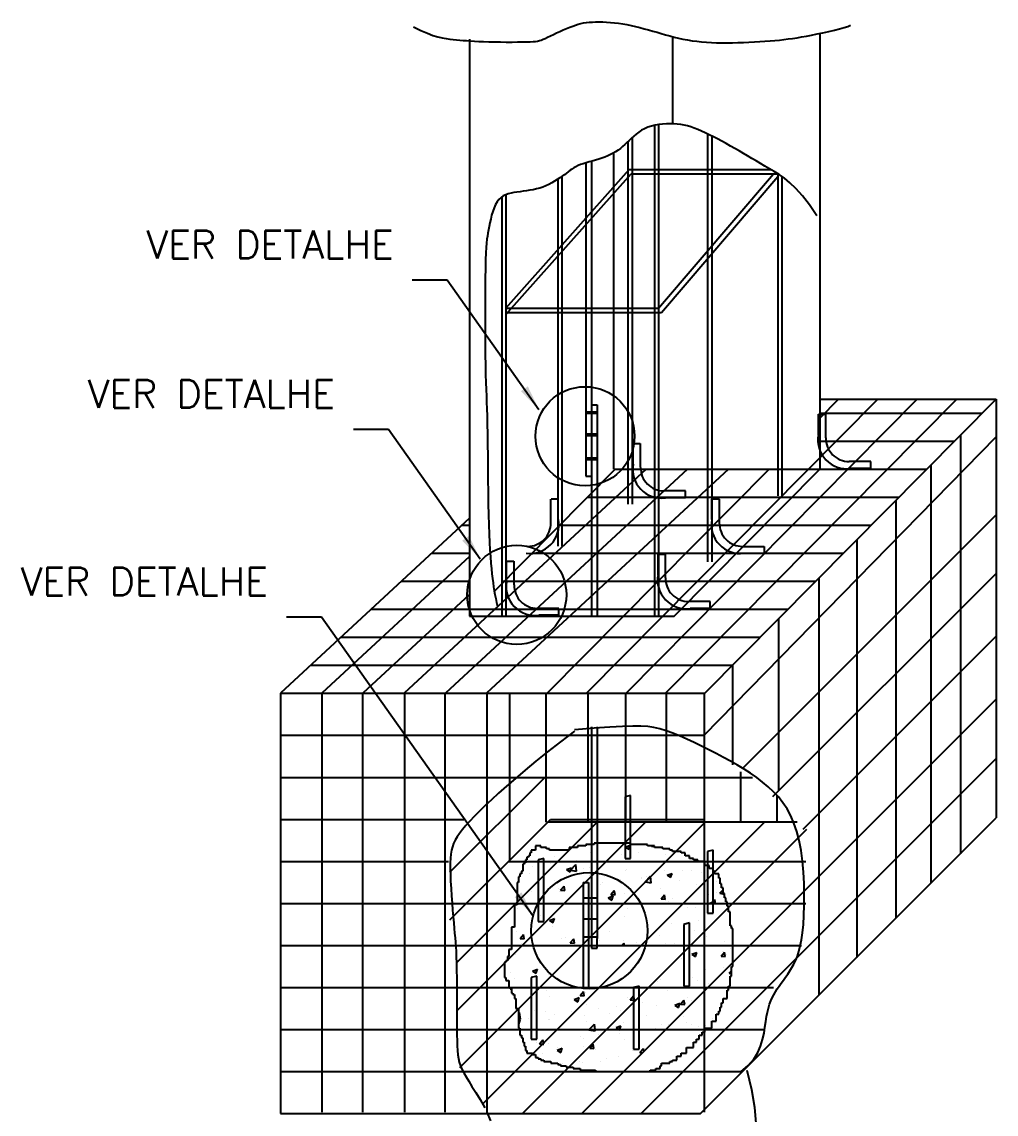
# Model space of a CAD drawing. Header units: millimetres. Extents: x -5936.4 to -5929.2, y -4429.7 to -4417.1.
# Drawn here: x -5936.38 to -5929.43, y -4424.85 to -4417.05 of the extents above; entities that cross this region are included whole.
import ezdxf

# ---------------------------------------------------------------- set-up
doc = ezdxf.new("R2010")
doc.units = ezdxf.units.MM
doc.header["$LTSCALE"] = 10
doc.layers.add('Termotécnica', color=7, linetype='Continuous')
doc.styles.add('r80', font='romans.shx')

# ---------------------------------------------------------------- blocks, each defined once
blk = doc.blocks.new('*X1')
at = {"color": 0}
for p, q in [((2704.18, 2123.53), (2704.18, 2123.53)), ((2726.24, 2121.83), (2726.24, 2121.83)), ((2729.25, 2127.22), (2732.75, 2128.56)), ((2729.25, 2127.22), (2731.73, 2125.54)), ((2730.15, 2127.28), (2730.15, 2127.28)), ((2731.74, 2125.54), (2732.75, 2128.56)), ((2738.76, 2123.48), (2738.76, 2123.48)), ((2747.8, 2127.77), (2748, 2128)), ((2747.8, 2127.77), (2750, 2127.58)), ((2757.69, 2125.97), (2757.69, 2125.97)), ((2757.82, 2121.68), (2757.82, 2121.68)), ((2675.73, 2115.18), (2675.73, 2115.18)), ((2676.96, 2113.69), (2676.96, 2113.69)), ((2678.93, 2120.33), (2678.93, 2120.33)), ((2689.97, 2110.73), (2693.87, 2114.79)), ((2694.42, 2110.04), (2693.87, 2114.79)), ((2694.66, 2117.67), (2694.66, 2117.67)), ((2728.66, 2116.67), (2728.66, 2116.67)), ((2755.22, 2114.15), (2755.22, 2114.15)), ((2660.81, 2108.1), (2660.81, 2108.1)), ((2663.21, 2113.53), (2663.21, 2113.53)), ((2670.34, 2106.66), (2670.34, 2106.66)), ((2687.24, 2111.09), (2690.74, 2112.43)), ((2687.24, 2111.09), (2689.72, 2109.41)), ((2687.51, 2106.97), (2687.51, 2106.97)), ((2689.73, 2109.41), (2690.74, 2112.43)), ((2689.97, 2110.73), (2694.42, 2110.04)), ((2699.5, 2111.67), (2699.5, 2111.67)), ((2703.58, 2106.88), (2703.58, 2106.88)), ((2703.65, 2112.56), (2703.65, 2112.56)), ((2729.55, 2110.63), (2729.55, 2110.63)), ((2730.35, 2111.43), (2730.35, 2111.43)), ((2743.33, 2102.46), (2747.23, 2106.51)), ((2744.54, 2106.25), (2744.54, 2106.25)), ((2747.27, 2106.13), (2747.23, 2106.51)), ((2747.78, 2101.76), (2747.27, 2106.13)), ((2757.04, 2110.31), (2757.04, 2110.31)), ((2759.09, 2107.08), (2762.59, 2108.43)), ((2759.09, 2107.08), (2761.58, 2105.41)), ((2761.58, 2105.41), (2762.6, 2108.43)), ((2769.8, 2110.7), (2769.8, 2110.7)), ((2776.12, 2110.41), (2776.12, 2110.41)), ((2783.73, 2109.18), (2783.73, 2109.18)), ((2652.65, 2100.16), (2652.65, 2100.16)), ((2678.32, 2103.68), (2678.32, 2103.68)), ((2683.02, 2096.43), (2685.43, 2099.31)), ((2686.01, 2096.17), (2685.43, 2099.3)), ((2711.48, 2100.69), (2711.48, 2100.69)), ((2713.09, 2102.11), (2713.09, 2102.11)), ((2714.2, 2105.85), (2714.2, 2105.85)), ((2725.6, 2103.76), (2725.6, 2103.76)), ((2740.64, 2105.69), (2740.64, 2105.69)), ((2740.89, 2104.72), (2740.89, 2104.72)), ((2743.33, 2102.46), (2743.57, 2102.42)), ((2743.57, 2102.42), (2747.78, 2101.77)), ((2767.58, 2103.59), (2767.58, 2103.59)), ((2779.86, 2100.71), (2779.86, 2100.71)), ((2794.27, 2102.46), (2794.27, 2102.46)), ((2653.16, 2090.68), (2653.16, 2090.68)), ((2662.57, 2095.46), (2662.57, 2095.46)), ((2681.51, 2097.95), (2681.51, 2097.95)), ((2682.32, 2095.68), (2682.32, 2095.68)), ((2683.02, 2096.43), (2686, 2096.17)), ((2717.08, 2090.96), (2720.58, 2092.3)), ((2717.08, 2090.96), (2719.57, 2089.28)), ((2718.88, 2093.3), (2721.29, 2096.17)), ((2718.88, 2093.3), (2721.87, 2093.03)), ((2719.57, 2089.28), (2720.58, 2092.3)), ((2721.87, 2093.03), (2721.29, 2096.17)), ((2728.94, 2093.99), (2728.94, 2093.99)), ((2754.61, 2097.51), (2754.61, 2097.51)), ((2754.74, 2090.16), (2757.15, 2093.03)), ((2757.73, 2089.89), (2757.15, 2093.03)), ((2762.96, 2090.69), (2762.96, 2090.69)), ((2775.48, 2092.33), (2775.48, 2092.33)), ((2788.89, 2093.2), (2788.89, 2093.2)), ((2794.42, 2094.83), (2794.42, 2094.83)), ((2796.7, 2094.18), (2799, 2096.58)), ((2796.7, 2094.18), (2800, 2093.67)), ((2652.04, 2083.52), (2652.04, 2083.52)), ((2667.02, 2088.27), (2667.02, 2088.27)), ((2677.71, 2087.04), (2677.71, 2087.04)), ((2730.58, 2083.19), (2730.58, 2083.19)), ((2731.39, 2086.53), (2731.39, 2086.53)), ((2754.74, 2090.16), (2757.73, 2089.9)), ((2759.73, 2088.2), (2759.73, 2088.2)), ((2773.78, 2083.76), (2773.78, 2083.76)), ((2779.26, 2084.06), (2779.26, 2084.06)), ((2789.06, 2087), (2792.44, 2088.3)), ((2790.6, 2087.02), (2793.01, 2089.89)), ((2790.6, 2087.02), (2790.84, 2087)), ((2792.01, 2087), (2792.44, 2088.3)), ((2793.55, 2087), (2793.02, 2089.89)), ((2668.35, 2078.23), (2668.35, 2078.23)), ((2675.07, 2074.83), (2678.57, 2076.18)), ((2675.07, 2074.83), (2677.56, 2073.15)), ((2677.56, 2073.15), (2678.57, 2076.17)), ((2728.33, 2077.34), (2728.33, 2077.34)), ((2781.26, 2075.11), (2781.26, 2075.11)), ((2672.26, 2073.18), (2672.26, 2073.18)), ((2677.1, 2070.39), (2677.1, 2070.39)), ((2762.33, 2072.61), (2762.33, 2072.61)), ((2778.65, 2067.42), (2778.65, 2067.42)), ((2651.43, 2066.87), (2651.43, 2066.87)), ((2654.09, 2061.96), (2656.5, 2064.83)), ((2654.09, 2061.96), (2657.08, 2061.7)), ((2657.08, 2061.7), (2656.5, 2064.83)), ((2657.28, 2062.72), (2657.28, 2062.72)), ((2683.97, 2061.6), (2683.97, 2061.6)), ((2686.78, 2062.67), (2686.78, 2062.67)), ((2689.95, 2058.82), (2692.36, 2061.7)), ((2692.94, 2058.56), (2692.36, 2061.69)), ((2710.66, 2060.47), (2710.66, 2060.47)), ((2718.23, 2066.81), (2718.23, 2066.81)), ((2727.72, 2060.7), (2727.72, 2060.7)), ((2737.35, 2059.34), (2737.35, 2059.34)), ((2753.39, 2064.22), (2753.39, 2064.22)), ((2786.83, 2063.37), (2786.83, 2063.37)), ((2799.69, 2059.54), (2799.69, 2059.54)), ((2655.2, 2058.51), (2655.2, 2058.51)), ((2689.95, 2058.82), (2692.94, 2058.56)), ((2726.92, 2057), (2728.23, 2058.56)), ((2728.51, 2057), (2728.23, 2058.56)), ((2757.67, 2058.36), (2757.67, 2058.36)), ((2764.04, 2058.21), (2764.04, 2058.21)), ((2774.59, 2051.5), (2774.59, 2051.5)), ((2776.77, 2050.7), (2780.27, 2052.04)), ((2779.26, 2049.02), (2780.28, 2052.04)), ((2790.73, 2057.09), (2790.73, 2057.09)), ((2797.54, 2049.41), (2799.95, 2052.28)), ((2798.81, 2052.39), (2798.81, 2052.39)), ((2800.53, 2049.15), (2799.95, 2052.28)), ((2804.01, 2054.52), (2804.01, 2054.52)), ((2650.82, 2050.23), (2650.82, 2050.23)), ((2769.65, 2047.38), (2769.65, 2047.38)), ((2776.77, 2050.7), (2779.26, 2049.02)), ((2778.04, 2050.77), (2778.04, 2050.77)), ((2797.54, 2049.41), (2800.53, 2049.15)), ((2801.28, 2050.37), (2801.28, 2050.37)), ((2647.33, 2037.31), (2647.33, 2037.31)), ((2662.9, 2038.57), (2666.41, 2039.92)), ((2662.9, 2038.57), (2665.39, 2036.9)), ((2665.39, 2036.89), (2666.41, 2039.92)), ((2674.02, 2036.18), (2674.02, 2036.18)), ((2786.53, 2039.82), (2786.53, 2039.82)), ((2799.05, 2041.47), (2799.05, 2041.47)), ((2803.33, 2037.2), (2805, 2038.94)), ((2803.33, 2037.2), (2805, 2036.94)), ((2803.4, 2037.88), (2803.4, 2037.88)), ((2650.22, 2033.58), (2650.22, 2033.58)), ((2752.18, 2030.93), (2752.18, 2030.93)), ((2754.1, 2032.8), (2754.1, 2032.8)), ((2754.96, 2035.66), (2754.96, 2035.66)), ((2777.43, 2034.13), (2777.43, 2034.13)), ((2780.79, 2031.67), (2780.79, 2031.67)), ((2788.75, 2029.89), (2788.75, 2029.89)), ((2653.01, 2027.36), (2653.01, 2027.36)), ((2663.25, 2027), (2663.44, 2027.22)), ((2663.48, 2027), (2663.44, 2027.22)), ((2672.99, 2024.87), (2672.99, 2024.87)), ((2675.28, 2020.46), (2675.28, 2020.46)), ((2696.89, 2021.21), (2699.3, 2024.09)), ((2696.89, 2021.21), (2699.88, 2020.95)), ((2699.88, 2020.95), (2699.3, 2024.08)), ((2700.54, 2023.66), (2700.54, 2023.66)), ((2732.75, 2018.08), (2735.16, 2020.95)), ((2735.74, 2017.81), (2735.17, 2020.95)), ((2759.59, 2024.88), (2759.59, 2024.88)), ((2773.38, 2020.1), (2773.38, 2020.1)), ((2785.9, 2021.75), (2785.9, 2021.75)), ((2692.75, 2018.44), (2696.25, 2019.79)), ((2692.75, 2018.44), (2695.24, 2016.77)), ((2695.24, 2016.76), (2696.25, 2019.79)), ((2701.27, 2014.87), (2701.27, 2014.87)), ((2722.87, 2013.45), (2722.87, 2013.45)), ((2730.43, 2019.88), (2730.43, 2019.88)), ((2732.75, 2018.08), (2735.74, 2017.82)), ((2741.8, 2015.94), (2741.8, 2015.94)), ((2751.57, 2014.28), (2751.57, 2014.28)), ((2764.61, 2014.44), (2768.11, 2015.78)), ((2764.61, 2014.44), (2767.09, 2012.76)), ((2767.1, 2012.76), (2768.11, 2015.78)), ((2768.62, 2014.94), (2771.03, 2017.81)), ((2768.62, 2014.94), (2771.6, 2014.68)), ((2771.61, 2014.68), (2771.03, 2017.81)), ((2776.82, 2017.49), (2776.82, 2017.49)), ((2653, 2008.31), (2653.76, 2009.1)), ((2653, 2004.56), (2654.31, 2004.35)), ((2654.32, 2004.35), (2653.76, 2009.1)), ((2659.84, 2005.15), (2659.84, 2005.15)), ((2664.29, 2010.63), (2664.29, 2010.63)), ((2672.11, 2009.87), (2672.11, 2009.87)), ((2678.77, 2007.65), (2678.77, 2007.65)), ((2690.98, 2009.5), (2690.98, 2009.5)), ((2699.93, 2007.01), (2699.93, 2007.01)), ((2710.35, 2011.8), (2710.35, 2011.8)), ((2717.67, 2008.38), (2717.67, 2008.38)), ((2725.9, 2010.76), (2725.9, 2010.76)), ((2744.36, 2007.25), (2744.36, 2007.25)), ((2771.05, 2006.12), (2771.05, 2006.12)), ((2791.68, 2004.52), (2791.68, 2004.52)), ((2653, 2003.18), (2654.24, 2003.66)), ((2653, 2000.79), (2653.23, 2000.64)), ((2653.23, 2000.64), (2654.24, 2003.66)), ((2674.67, 2003.81), (2674.67, 2003.81)), ((2674.83, 2003.92), (2674.83, 2003.92)), ((2701.52, 2002.79), (2701.52, 2002.79)), ((2703.23, 1996.77), (2703.45, 1997)), ((2703.23, 1996.77), (2707.68, 1996.08)), ((2703.45, 1997), (2707.12, 2000.83)), ((2707.57, 1997), (2707.13, 2000.82)), ((2707.68, 1996.08), (2707.57, 1997)), ((2722.6, 1998.31), (2726.1, 1999.66)), ((2722.6, 1998.31), (2724.54, 1997)), ((2724.54, 1997), (2725.08, 1996.63)), ((2725.08, 1996.63), (2725.21, 1997)), ((2725.21, 1997), (2726.1, 1999.65)), ((2728.21, 2001.66), (2728.21, 2001.66)), ((2750.96, 1997.64), (2750.96, 1997.64)), ((2754.9, 2000.53), (2754.9, 2000.53)), ((2760.23, 2000.38), (2760.23, 2000.38)), ((2772.74, 2002.03), (2772.74, 2002.03)), ((2776.22, 2000.84), (2776.22, 2000.84)), ((2781.59, 1999.4), (2781.59, 1999.4)), ((2786.68, 2000.05), (2786.68, 2000.05)), ((2667.96, 1986.74), (2670.38, 1989.61)), ((2670.81, 1987.24), (2670.38, 1989.61)), ((2697.2, 1992.08), (2697.2, 1992.08)), ((2699.32, 1990.37), (2699.32, 1990.37)), ((2709.71, 1993.73), (2709.71, 1993.73)), ((2725.29, 1994.12), (2725.29, 1994.12)), ((2728.36, 1990.04), (2728.36, 1990.04)), ((2728.65, 1996.22), (2728.65, 1996.22)), ((2665.62, 1987.93), (2665.62, 1987.93)), ((2667.96, 1986.74), (2670.13, 1986.55)), ((2670.13, 1986.55), (2670.95, 1986.48)), ((2670.95, 1986.48), (2670.81, 1987.24)), ((2674.06, 1987.17), (2674.06, 1987.17)), ((2680.58, 1982.19), (2684.09, 1983.53)), ((2680.58, 1982.19), (2683.07, 1980.51)), ((2681.03, 1984.09), (2681.03, 1984.09)), ((2683.07, 1980.51), (2684.09, 1983.53)), ((2699.2, 1985.04), (2699.2, 1985.04)), ((2703.83, 1983.6), (2706.24, 1986.48)), ((2703.83, 1983.6), (2706.82, 1983.34)), ((2706.82, 1983.34), (2706.24, 1986.48)), ((2707.72, 1982.96), (2707.72, 1982.96)), ((2734.41, 1981.83), (2734.41, 1981.83)), ((2739.69, 1980.47), (2742.1, 1983.34)), ((2742.47, 1981.33), (2742.1, 1983.34)), ((2670.04, 1980.03), (2670.04, 1980.03)), ((2696.56, 1974.01), (2696.56, 1974.01)), ((2698.71, 1973.73), (2698.71, 1973.73)), ((2711.18, 1974.06), (2711.18, 1974.06)), ((2715.5, 1976.5), (2715.5, 1976.5)), ((2724.68, 1977.47), (2724.68, 1977.47)), ((2739.69, 1980.47), (2741.46, 1980.31)), ((2684.04, 1972.36), (2684.04, 1972.36))]:
    blk.add_line(p, q, dxfattribs=at)

msp = doc.modelspace()

# ---------------------------------------------------------------- linework, layer by layer
at = {"layer": 'Termotécnica', "color": 2}
for p, q in [((-5933.1863, -4417.1787), (-5933.1863, -4421.2987)), ((-5931.7363, -4417.1687), (-5931.7363, -4417.7818)), ((-5930.6863, -4417.1387), (-5930.6863, -4420.2487)), ((-5931.8663, -4417.7937), (-5931.8663, -4421.2987)), ((-5931.8363, -4417.7878), (-5931.8363, -4421.2987)), ((-5932.0263, -4417.8811), (-5932.0263, -4420.4987)), ((-5931.4863, -4417.8546), (-5931.4863, -4420.9087)), ((-5931.4563, -4417.8694), (-5931.4563, -4420.9087)), ((-5931.4563, -4417.8694), (-5931.4563, -4420.9087)), ((-5932.0563, -4417.9098), (-5932.0563, -4420.4987)), ((-5932.1563, -4420.2487), (-5932.1563, -4417.9887)), ((-5932.9263, -4419.0987), (-5932.0463, -4418.1087)), ((-5932.0463, -4418.1087), (-5931.0346, -4418.1087)), ((-5932.9263, -4419.1438), (-5932.0328, -4418.1387)), ((-5932.5563, -4418.1787), (-5932.5563, -4420.7987)), ((-5932.5263, -4418.1576), (-5932.5263, -4420.7987)), ((-5932.0328, -4418.1387), (-5930.9863, -4418.1387)), ((-5931.8363, -4419.0987), (-5931.0163, -4418.1387)), ((-5931.8148, -4419.1287), (-5930.9863, -4418.1587)), ((-5930.9863, -4418.1387), (-5930.9863, -4420.4387)), ((-5930.9563, -4418.1581), (-5930.9563, -4420.4387)), ((-5932.9563, -4418.3045), (-5932.9563, -4421.2987)), ((-5932.9263, -4418.2882), (-5932.9263, -4421.2987)), ((-5933.5962, -4418.896), (-5933.3462, -4418.896)), ((-5933.3462, -4418.896), (-5932.6911, -4419.8214)), ((-5932.9263, -4419.0987), (-5931.8363, -4419.0987)), ((-5932.9263, -4419.1287), (-5931.8663, -4419.1287)), ((-5931.8663, -4419.1287), (-5931.8148, -4419.1287)), ((-5934.0159, -4419.9633), (-5933.7659, -4419.9633)), ((-5933.7659, -4419.9633), (-5933.1108, -4420.8887)), ((-5933.008, -4421.1187), (-5932.1463, -4420.2487)), ((-5932.1463, -4420.2487), (-5931.5063, -4420.2487)), ((-5931.7263, -4421.2987), (-5930.6863, -4420.2487)), ((-5934.4941, -4421.3033), (-5934.2441, -4421.3033)), ((-5934.2441, -4421.3033), (-5932.7357, -4423.4341)), ((-5933.1863, -4421.2987), (-5931.7263, -4421.2987)), ((-5932.0363, -4422.5787), (-5932.0763, -4422.5887)), ((-5932.0763, -4422.5887), (-5932.0763, -4423.0287)), ((-5932.0363, -4423.0287), (-5932.0363, -4422.5787)), ((-5930.8463, -4422.7687), (-5932.6291, -4422.7687)), ((-5932.7163, -4422.9387), (-5932.7163, -4422.9687)), ((-5932.6763, -4422.9387), (-5932.7163, -4422.9387)), ((-5932.7163, -4422.9387), (-5932.7163, -4422.9487)), ((-5932.6763, -4422.9487), (-5932.6763, -4422.9387)), ((-5932.6363, -4422.9487), (-5932.6763, -4422.9487)), ((-5932.6363, -4422.9587), (-5932.6363, -4422.9487)), ((-5932.4163, -4422.9487), (-5932.4763, -4422.9487)), ((-5932.4763, -4422.9487), (-5932.4763, -4422.9687)), ((-5932.3563, -4422.9387), (-5932.4163, -4422.9387)), ((-5932.4163, -4422.9387), (-5932.4163, -4422.9487)), ((-5932.2963, -4422.9287), (-5932.3563, -4422.9287)), ((-5932.3563, -4422.9287), (-5932.3563, -4422.9387)), ((-5932.2963, -4422.9187), (-5932.2963, -4422.9287)), ((-5932.0363, -4422.9187), (-5932.2963, -4422.9187)), ((-5932.0363, -4422.9287), (-5932.0363, -4422.9187)), ((-5931.9163, -4422.9287), (-5932.0363, -4422.9287)), ((-5931.9163, -4422.9387), (-5931.9163, -4422.9287)), ((-5931.8663, -4422.9387), (-5931.9163, -4422.9387)), ((-5931.8663, -4422.9487), (-5931.8663, -4422.9387)), ((-5931.8063, -4422.9487), (-5931.8663, -4422.9487)), ((-5931.8063, -4422.9587), (-5931.8063, -4422.9487)), ((-5932.7663, -4423.0187), (-5932.7763, -4423.0187)), ((-5932.7763, -4423.0187), (-5932.7763, -4423.0387)), ((-5932.7563, -4423.0087), (-5932.7663, -4423.0087)), ((-5932.7663, -4423.0087), (-5932.7663, -4423.0187)), ((-5932.7463, -4422.9887), (-5932.7563, -4422.9887)), ((-5932.7563, -4422.9887), (-5932.7563, -4423.0087)), ((-5932.7163, -4422.9687), (-5932.7463, -4422.9687)), ((-5932.7463, -4422.9687), (-5932.7463, -4422.9887)), ((-5932.6563, -4423.0287), (-5932.6963, -4423.0387)), ((-5932.6563, -4423.4787), (-5932.6563, -4423.0287)), ((-5932.6163, -4422.9587), (-5932.6363, -4422.9587)), ((-5932.6163, -4422.9687), (-5932.6163, -4422.9587)), ((-5932.4763, -4422.9687), (-5932.6163, -4422.9687)), ((-5932.0763, -4423.0287), (-5932.0363, -4423.0287)), ((-5931.7563, -4422.9587), (-5931.8063, -4422.9587)), ((-5931.7563, -4422.9687), (-5931.7563, -4422.9587)), ((-5931.7363, -4422.9687), (-5931.7563, -4422.9687)), ((-5931.7363, -4422.9787), (-5931.7363, -4422.9687)), ((-5931.6763, -4422.9787), (-5931.7363, -4422.9787)), ((-5931.6763, -4422.9887), (-5931.6763, -4422.9787)), ((-5931.6463, -4422.9887), (-5931.6763, -4422.9887)), ((-5931.6463, -4423.0087), (-5931.6463, -4422.9887)), ((-5931.6163, -4423.0087), (-5931.6463, -4423.0087)), ((-5931.6163, -4423.0287), (-5931.6163, -4423.0087)), ((-5931.5863, -4423.0287), (-5931.6163, -4423.0287)), ((-5931.5863, -4423.0387), (-5931.5863, -4423.0287)), ((-5931.4463, -4422.9687), (-5931.4863, -4422.9787)), ((-5931.4863, -4422.9787), (-5931.4863, -4423.4187)), ((-5931.4463, -4423.4187), (-5931.4463, -4422.9687)), ((-5932.7963, -4423.0687), (-5932.8063, -4423.0687)), ((-5932.8063, -4423.0687), (-5932.8063, -4423.1187)), ((-5932.7863, -4423.0587), (-5932.7963, -4423.0587)), ((-5932.7963, -4423.0587), (-5932.7963, -4423.0687)), ((-5932.7763, -4423.0387), (-5932.7863, -4423.0387)), ((-5932.7863, -4423.0387), (-5932.7863, -4423.0587)), ((-5932.6963, -4423.0387), (-5932.6963, -4423.4787)), ((-5931.5563, -4423.0387), (-5931.5863, -4423.0387)), ((-5931.5563, -4423.0487), (-5931.5563, -4423.0387)), ((-5931.5063, -4423.0487), (-5931.5563, -4423.0487)), ((-5931.5063, -4423.0787), (-5931.5063, -4423.0487)), ((-5931.4763, -4423.0787), (-5931.5063, -4423.0787)), ((-5931.4763, -4423.0987), (-5931.4763, -4423.0787)), ((-5931.4463, -4423.0987), (-5931.4763, -4423.0987)), ((-5931.4463, -4423.1187), (-5931.4463, -4423.0987)), ((-5932.8263, -4423.1587), (-5932.8363, -4423.1587)), ((-5932.8363, -4423.1587), (-5932.8363, -4423.1987)), ((-5932.8163, -4423.1387), (-5932.8263, -4423.1387)), ((-5932.8263, -4423.1387), (-5932.8263, -4423.1587)), ((-5932.8063, -4423.1187), (-5932.8163, -4423.1187)), ((-5932.8163, -4423.1187), (-5932.8163, -4423.1387)), ((-5931.4363, -4423.1187), (-5931.4463, -4423.1187)), ((-5931.4363, -4423.1387), (-5931.4363, -4423.1187)), ((-5931.4063, -4423.1387), (-5931.4363, -4423.1387)), ((-5931.4063, -4423.1687), (-5931.4063, -4423.1387)), ((-5931.3963, -4423.1687), (-5931.4063, -4423.1687)), ((-5931.3963, -4423.2087), (-5931.3963, -4423.1687)), ((-5932.8363, -4423.1987), (-5932.8463, -4423.1987)), ((-5932.8463, -4423.1987), (-5932.8463, -4423.3587)), ((-5931.3863, -4423.2087), (-5931.3963, -4423.2087)), ((-5931.3863, -4423.2387), (-5931.3863, -4423.2087)), ((-5931.3763, -4423.2387), (-5931.3863, -4423.2387)), ((-5931.3763, -4423.2787), (-5931.3763, -4423.2387)), ((-5931.3663, -4423.2787), (-5931.3763, -4423.2787)), ((-5931.3663, -4423.3087), (-5931.3663, -4423.2787)), ((-5931.3563, -4423.3087), (-5931.3663, -4423.3087)), ((-5931.3563, -4423.3387), (-5931.3563, -4423.3087)), ((-5931.3463, -4423.3387), (-5931.3563, -4423.3387)), ((-5931.3463, -4423.3687), (-5931.3463, -4423.3387)), ((-5932.8463, -4423.3587), (-5932.8663, -4423.3587)), ((-5932.8663, -4423.3587), (-5932.8663, -4423.5187)), ((-5931.4863, -4423.4187), (-5931.4463, -4423.4187)), ((-5931.3363, -4423.3687), (-5931.3463, -4423.3687)), ((-5931.3363, -4423.4087), (-5931.3363, -4423.3687)), ((-5931.3263, -4423.4087), (-5931.3363, -4423.4087)), ((-5931.3263, -4423.5087), (-5931.3263, -4423.4087)), ((-5932.6963, -4423.4787), (-5932.6563, -4423.4787)), ((-5931.6163, -4423.4887), (-5931.6563, -4423.4987)), ((-5931.6563, -4423.4987), (-5931.6563, -4423.9387)), ((-5931.6163, -4423.9387), (-5931.6163, -4423.4887)), ((-5932.8663, -4423.5187), (-5932.8863, -4423.5187)), ((-5932.8863, -4423.5187), (-5932.8863, -4423.6787)), ((-5931.3163, -4423.5087), (-5931.3263, -4423.5087)), ((-5931.3163, -4423.5287), (-5931.3163, -4423.5087)), ((-5931.3063, -4423.5287), (-5931.3163, -4423.5287)), ((-5931.3063, -4423.7987), (-5931.3063, -4423.5287)), ((-5932.9063, -4423.7287), (-5932.9163, -4423.7287)), ((-5932.9163, -4423.7287), (-5932.9163, -4423.7587)), ((-5932.8863, -4423.6787), (-5932.9063, -4423.6787)), ((-5932.9063, -4423.6787), (-5932.9063, -4423.7287)), ((-5932.9263, -4423.7687), (-5932.9363, -4423.7687)), ((-5932.9363, -4423.7687), (-5932.9363, -4423.8787)), ((-5932.9163, -4423.7587), (-5932.9263, -4423.7587)), ((-5932.9263, -4423.7587), (-5932.9263, -4423.7687)), ((-5931.3163, -4423.8687), (-5931.3163, -4423.7987)), ((-5931.3163, -4423.7987), (-5931.3063, -4423.7987)), ((-5932.9363, -4423.8787), (-5932.9263, -4423.8787)), ((-5932.9263, -4423.8787), (-5932.9263, -4423.8987)), ((-5932.7063, -4423.8687), (-5932.7463, -4423.8787)), ((-5932.7463, -4423.8787), (-5932.7463, -4424.3187)), ((-5932.7063, -4424.3187), (-5932.7063, -4423.8687)), ((-5931.3263, -4423.9387), (-5931.3263, -4423.8687)), ((-5931.3263, -4423.8687), (-5931.3163, -4423.8687)), ((-5932.9263, -4423.8987), (-5932.9063, -4423.8987)), ((-5932.9063, -4423.8987), (-5932.9063, -4423.9487)), ((-5932.9063, -4423.9487), (-5932.8963, -4423.9487)), ((-5932.8963, -4423.9487), (-5932.8963, -4423.9587)), ((-5932.8963, -4423.9587), (-5932.8863, -4423.9587)), ((-5932.8863, -4423.9587), (-5932.8863, -4423.9887)), ((-5932.3763, -4423.9487), (-5932.3363, -4423.9487)), ((-5931.9763, -4423.9387), (-5932.0163, -4423.9487)), ((-5932.0163, -4423.9487), (-5932.0163, -4424.3887)), ((-5931.9763, -4424.3887), (-5931.9763, -4423.9387)), ((-5931.6563, -4423.9387), (-5931.6163, -4423.9387)), ((-5931.3463, -4424.0287), (-5931.3463, -4423.9687)), ((-5931.3463, -4423.9687), (-5931.3363, -4423.9687)), ((-5931.3363, -4423.9687), (-5931.3363, -4423.9387)), ((-5931.3363, -4423.9387), (-5931.3263, -4423.9387)), ((-5932.8863, -4423.9887), (-5932.8763, -4423.9887)), ((-5932.8763, -4423.9887), (-5932.8763, -4423.9987)), ((-5932.8763, -4423.9987), (-5932.8663, -4423.9987)), ((-5932.8663, -4423.9987), (-5932.8663, -4424.0287)), ((-5932.8663, -4424.0287), (-5932.8563, -4424.0287)), ((-5932.8563, -4424.0287), (-5932.8563, -4424.0987)), ((-5931.3763, -4424.0587), (-5931.3763, -4424.0287)), ((-5931.3763, -4424.0287), (-5931.3463, -4424.0287)), ((-5932.8563, -4424.0987), (-5932.8363, -4424.0987)), ((-5932.8363, -4424.0987), (-5932.8363, -4424.2387)), ((-5931.4063, -4424.1387), (-5931.4063, -4424.1187)), ((-5931.4063, -4424.1187), (-5931.3963, -4424.1187)), ((-5931.3963, -4424.1187), (-5931.3963, -4424.0887)), ((-5931.3963, -4424.0887), (-5931.3863, -4424.0887)), ((-5931.3863, -4424.0587), (-5931.3763, -4424.0587)), ((-5931.3863, -4424.0887), (-5931.3863, -4424.0587)), ((-5931.4563, -4424.2387), (-5931.4563, -4424.1887)), ((-5931.4563, -4424.1887), (-5931.4263, -4424.1887)), ((-5931.4263, -4424.1887), (-5931.4263, -4424.1387)), ((-5931.4263, -4424.1387), (-5931.4063, -4424.1387)), ((-5932.8363, -4424.2387), (-5932.8263, -4424.2387)), ((-5932.8263, -4424.2387), (-5932.8263, -4424.2887)), ((-5931.5263, -4424.2887), (-5931.5263, -4424.2687)), ((-5931.5263, -4424.2687), (-5931.5063, -4424.2687)), ((-5931.5063, -4424.2687), (-5931.5063, -4424.2387)), ((-5931.5063, -4424.2387), (-5931.4563, -4424.2387)), ((-5932.8263, -4424.2887), (-5932.8163, -4424.2887)), ((-5932.8163, -4424.2887), (-5932.8163, -4424.3087)), ((-5932.8163, -4424.3087), (-5932.8063, -4424.3087)), ((-5932.8063, -4424.3087), (-5932.8063, -4424.3387)), ((-5932.8063, -4424.3387), (-5932.7963, -4424.3387)), ((-5932.7963, -4424.3387), (-5932.7963, -4424.3687)), ((-5932.7463, -4424.3187), (-5932.7063, -4424.3187)), ((-5931.5863, -4424.3787), (-5931.5863, -4424.3387)), ((-5931.5863, -4424.3387), (-5931.5663, -4424.3387)), ((-5931.5663, -4424.3387), (-5931.5663, -4424.3187)), ((-5931.5663, -4424.3187), (-5931.5463, -4424.3187)), ((-5931.5463, -4424.3187), (-5931.5463, -4424.2887)), ((-5931.5463, -4424.2887), (-5931.5263, -4424.2887)), ((-5932.7963, -4424.3687), (-5932.7863, -4424.3687)), ((-5932.7863, -4424.3687), (-5932.7863, -4424.3987)), ((-5932.7863, -4424.3987), (-5932.7763, -4424.3987)), ((-5932.7763, -4424.3987), (-5932.7763, -4424.4187)), ((-5932.7763, -4424.4187), (-5932.7363, -4424.4187)), ((-5932.7363, -4424.4187), (-5932.7363, -4424.4287)), ((-5932.7363, -4424.4287), (-5932.7163, -4424.4287)), ((-5932.7163, -4424.4287), (-5932.7163, -4424.4487)), ((-5932.0163, -4424.3887), (-5931.9763, -4424.3887)), ((-5931.7063, -4424.4687), (-5931.7063, -4424.4387)), ((-5931.7063, -4424.4387), (-5931.6763, -4424.4387)), ((-5931.6763, -4424.4387), (-5931.6763, -4424.4187)), ((-5931.6763, -4424.4187), (-5931.6363, -4424.4187)), ((-5931.6363, -4424.4187), (-5931.6363, -4424.3787)), ((-5931.6363, -4424.3787), (-5931.5863, -4424.3787)), ((-5932.7163, -4424.4487), (-5932.6963, -4424.4487)), ((-5932.6963, -4424.4487), (-5932.6963, -4424.4587)), ((-5932.6963, -4424.4587), (-5932.6763, -4424.4587)), ((-5932.6763, -4424.4587), (-5932.6763, -4424.4687)), ((-5932.6763, -4424.4687), (-5932.6563, -4424.4687)), ((-5932.6563, -4424.4687), (-5932.6563, -4424.4787)), ((-5932.6563, -4424.4787), (-5932.6063, -4424.4787)), ((-5932.6063, -4424.4787), (-5932.6063, -4424.4887)), ((-5932.6063, -4424.4887), (-5932.5563, -4424.4887)), ((-5932.5563, -4424.4887), (-5932.5563, -4424.4987)), ((-5932.5563, -4424.4987), (-5932.5363, -4424.4987)), ((-5932.5363, -4424.4987), (-5932.5363, -4424.5087)), ((-5932.5363, -4424.5087), (-5932.4963, -4424.5087)), ((-5932.4963, -4424.5087), (-5932.4963, -4424.5187)), ((-5931.8263, -4424.5287), (-5931.8263, -4424.5087)), ((-5931.8263, -4424.5087), (-5931.8163, -4424.5087)), ((-5931.8163, -4424.5087), (-5931.8163, -4424.4887)), ((-5931.8163, -4424.4887), (-5931.7563, -4424.4887)), ((-5931.7563, -4424.4887), (-5931.7563, -4424.4787)), ((-5931.7563, -4424.4787), (-5931.7363, -4424.4787)), ((-5931.7363, -4424.4787), (-5931.7363, -4424.4687)), ((-5931.7363, -4424.4687), (-5931.7063, -4424.4687)), ((-5932.4963, -4424.5187), (-5932.4463, -4424.5187)), ((-5932.4463, -4424.5187), (-5932.4463, -4424.5287)), ((-5932.4463, -4424.5287), (-5932.3963, -4424.5287)), ((-5932.3963, -4424.5287), (-5932.3963, -4424.5387)), ((-5932.3963, -4424.5387), (-5932.2863, -4424.5387)), ((-5932.2863, -4424.5387), (-5932.2863, -4424.5487)), ((-5932.2863, -4424.5487), (-5931.8963, -4424.5487)), ((-5931.8963, -4424.5487), (-5931.8963, -4424.5387)), ((-5931.8963, -4424.5387), (-5931.8563, -4424.5387)), ((-5931.8563, -4424.5387), (-5931.8563, -4424.5287)), ((-5931.8563, -4424.5287), (-5931.8263, -4424.5287))]:
    msp.add_line(p, q, dxfattribs=at)
at = {"layer": 'Termotécnica', "color": 6}
for p, q in [((-5932.3566, -4418.0612), (-5932.3566, -4420.2987)), ((-5932.3166, -4418.05), (-5932.3166, -4420.2987)), ((-5932.3566, -4419.8378), (-5932.2763, -4419.8378)), ((-5932.3163, -4419.7887), (-5932.2763, -4419.7887)), ((-5932.3163, -4419.7887), (-5932.3163, -4421.2987)), ((-5932.2763, -4419.7887), (-5932.2763, -4421.2987)), ((-5932.3566, -4419.8483), (-5932.2763, -4419.8483)), ((-5932.3566, -4419.8487), (-5932.2763, -4419.8487)), ((-5932.3566, -4419.9963), (-5932.2763, -4419.9963)), ((-5932.3566, -4420.0069), (-5932.2763, -4420.0069)), ((-5932.3566, -4420.0087), (-5932.2763, -4420.0087)), ((-5932.3566, -4420.1681), (-5932.2763, -4420.1681)), ((-5932.3566, -4420.1787), (-5932.2763, -4420.1787)), ((-5932.3566, -4420.2987), (-5932.3166, -4420.2987)), ((-5932.0563, -4420.2487), (-5931.9961, -4420.2487)), ((-5932.6059, -4420.631), (-5932.6059, -4420.4619)), ((-5932.5525, -4420.4619), (-5932.6031, -4420.4619)), ((-5931.8663, -4420.4087), (-5931.8663, -4420.4487)), ((-5931.4863, -4420.6487), (-5931.4261, -4420.6487)), ((-5932.3063, -4421.0487), (-5932.2461, -4421.0487)), ((-5932.3163, -4422.0887), (-5932.3163, -4423.5987)), ((-5932.2763, -4422.0887), (-5932.2763, -4423.5987)), ((-5932.3763, -4423.1987), (-5932.3763, -4423.2387)), ((-5932.3763, -4423.1987), (-5932.3363, -4423.1987)), ((-5932.3763, -4423.1987), (-5932.3763, -4423.9487)), ((-5932.3363, -4423.1987), (-5932.3363, -4423.9487)), ((-5932.3763, -4423.3087), (-5932.2763, -4423.3087)), ((-5932.3763, -4423.4587), (-5932.2763, -4423.4587)), ((-5932.3763, -4423.5887), (-5932.2763, -4423.5887)), ((-5932.3163, -4423.5987), (-5932.3163, -4423.6687)), ((-5932.2763, -4423.6687), (-5932.2763, -4423.5987)), ((-5932.3163, -4423.6687), (-5932.2763, -4423.6687))]:
    msp.add_line(p, q, dxfattribs=at)
at = {"layer": 'Termotécnica', "color": 3}
for p, q in [((-5932.3508, -4421.8487), (-5930.2708, -4419.7487)), ((-5932.0693, -4421.8487), (-5929.9893, -4419.7487)), ((-5931.7878, -4421.8487), (-5929.7078, -4419.7487)), ((-5930.6863, -4419.8487), (-5929.5253, -4419.8487)), ((-5931.5119, -4422.1487), (-5929.4263, -4420.0164)), ((-5930.6863, -4420.0487), (-5929.7234, -4420.0487)), ((-5929.6819, -4420.0068), (-5929.6819, -4422.9943)), ((-5929.8919, -4420.2188), (-5929.8919, -4423.2043)), ((-5931.9251, -4420.2487), (-5933.6531, -4421.8487)), ((-5931.6308, -4420.2487), (-5933.3588, -4421.8487)), ((-5931.3364, -4420.2487), (-5933.0644, -4421.8487)), ((-5932.6323, -4421.8487), (-5931.0475, -4420.2487)), ((-5932.1563, -4420.2487), (-5929.9215, -4420.2487)), ((-5932.3444, -4420.4487), (-5930.1196, -4420.4487)), ((-5930.1419, -4420.4712), (-5930.1419, -4423.4543)), ((-5931.2373, -4422.3849), (-5929.4263, -4420.5738)), ((-5932.5425, -4420.6487), (-5930.3177, -4420.6487)), ((-5930.4219, -4420.7539), (-5930.4219, -4423.7343)), ((-5932.7406, -4420.8487), (-5930.5158, -4420.8487)), ((-5933.1863, -4420.8713), (-5934.2419, -4421.8487)), ((-5931.0202, -4422.5863), (-5929.4263, -4420.9923)), ((-5933.6723, -4421.0487), (-5933.1863, -4421.0487)), ((-5932.9563, -4421.0487), (-5930.7139, -4421.0487)), ((-5930.6919, -4421.0265), (-5930.6919, -4424.0043)), ((-5933.1863, -4421.1438), (-5933.9475, -4421.8487)), ((-5933.8883, -4421.2487), (-5930.912, -4421.2487)), ((-5930.9799, -4421.3173), (-5930.9799, -4422.5412)), ((-5934.1043, -4421.4487), (-5931.1101, -4421.4487)), ((-5930.8032, -4422.8187), (-5929.4263, -4421.4418)), ((-5934.3203, -4421.6487), (-5931.3082, -4421.6487)), ((-5931.3082, -4421.6487), (-5931.3082, -4422.3587)), ((-5934.2419, -4421.8487), (-5934.2419, -4424.8387)), ((-5933.9519, -4421.8487), (-5933.9519, -4424.8387)), ((-5933.6519, -4421.8487), (-5933.6519, -4424.8387)), ((-5933.3619, -4421.8487), (-5933.3619, -4424.8387)), ((-5933.0619, -4421.8487), (-5933.0619, -4424.8387)), ((-5932.9019, -4421.8487), (-5932.9019, -4423.0487)), ((-5932.6419, -4421.8487), (-5932.6419, -4422.7687)), ((-5932.3419, -4421.8487), (-5932.3419, -4422.7687)), ((-5932.0719, -4421.8487), (-5932.0719, -4422.7687)), ((-5931.7819, -4421.8487), (-5931.7819, -4422.7687)), ((-5932.3848, -4424.8487), (-5929.4263, -4421.8902)), ((-5934.5363, -4422.1487), (-5931.5119, -4422.1487)), ((-5931.9605, -4424.8487), (-5929.4263, -4422.3144)), ((-5931.2519, -4422.4087), (-5931.2519, -4422.7687)), ((-5934.5363, -4422.4487), (-5931.1663, -4422.4487)), ((-5933.3263, -4423.1259), (-5932.6491, -4422.4487)), ((-5934.5363, -4422.7487), (-5933.2263, -4422.7487)), ((-5933.3263, -4423.4659), (-5932.6091, -4422.7487)), ((-5933.2763, -4423.7702), (-5932.2748, -4422.7687)), ((-5933.0863, -4424.7744), (-5931.0805, -4422.7687)), ((-5932.8091, -4424.8487), (-5930.7791, -4422.8187)), ((-5934.5363, -4423.0487), (-5933.3363, -4423.0487)), ((-5932.9091, -4423.0487), (-5930.7863, -4423.0487)), ((-5934.5363, -4423.3487), (-5930.7863, -4423.3487)), ((-5934.5363, -4423.6487), (-5930.8163, -4423.6487)), ((-5934.5363, -4423.9487), (-5931.0163, -4423.9487)), ((-5934.5363, -4424.2487), (-5931.0763, -4424.2487)), ((-5934.5363, -4424.5487), (-5931.2463, -4424.5487))]:
    msp.add_line(p, q, dxfattribs=at)
at = {"layer": 'Termotécnica', "color": 4}
for p, q in [((-5931.5063, -4421.8487), (-5929.4263, -4419.7487)), ((-5930.6863, -4419.7487), (-5929.4263, -4419.7487)), ((-5929.4263, -4419.7487), (-5929.4263, -4422.7387)), ((-5933.1863, -4420.5987), (-5934.5363, -4421.8487)), ((-5934.5363, -4421.8487), (-5934.5363, -4424.8487)), ((-5934.5363, -4421.8487), (-5931.5063, -4421.8487)), ((-5931.5119, -4421.8487), (-5931.5119, -4424.8387)), ((-5931.5363, -4424.8487), (-5929.4263, -4422.7387)), ((-5934.5363, -4424.8487), (-5931.5363, -4424.8487))]:
    msp.add_line(p, q, dxfattribs=at)
at = {"layer": 'Termotécnica', "color": 1}
for p, q in [((-5930.6863, -4419.884), (-5930.5523, -4419.7487)), ((-5933.2403, -4420.6487), (-5933.1863, -4420.6487)), ((-5933.4563, -4420.8487), (-5933.1863, -4420.8487)), ((-5930.9919, -4422.5787), (-5930.9919, -4422.7687)), ((-5933.2763, -4424.1159), (-5931.9291, -4422.7687)), ((-5933.2563, -4424.5202), (-5931.5048, -4422.7687)), ((-5932.6091, -4422.7487), (-5931.5119, -4422.7487))]:
    msp.add_line(p, q, dxfattribs=at)
at = {"layer": 'Termotécnica', "color": 5}
for p, q in [((-5930.6955, -4419.8564), (-5930.6449, -4419.8564)), ((-5930.6955, -4420.0033), (-5930.6955, -4419.8564)), ((-5930.6421, -4420.0256), (-5930.6421, -4419.8564)), ((-5930.6421, -4420.0256), (-5930.6421, -4419.8564)), ((-5932.0182, -4420.2128), (-5932.0182, -4420.066)), ((-5932.0182, -4420.066), (-5931.9675, -4420.066)), ((-5931.9648, -4420.2351), (-5931.9648, -4420.066)), ((-5930.3222, -4420.1944), (-5930.4757, -4420.1944)), ((-5930.3222, -4420.2433), (-5930.3222, -4420.1944)), ((-5930.3222, -4420.2433), (-5930.4655, -4420.2433)), ((-5931.6449, -4420.404), (-5931.7984, -4420.404)), ((-5931.6449, -4420.4528), (-5931.7882, -4420.4528)), ((-5931.6449, -4420.4528), (-5931.6449, -4420.404)), ((-5931.4028, -4420.4619), (-5931.4565, -4420.4619)), ((-5931.4563, -4420.6087), (-5931.4563, -4420.4619)), ((-5931.4056, -4420.4619), (-5931.4028, -4420.4619)), ((-5931.4028, -4420.631), (-5931.4028, -4420.4619)), ((-5931.2365, -4420.7998), (-5931.0839, -4420.7998)), ((-5931.2263, -4420.8487), (-5931.083, -4420.8487)), ((-5931.0839, -4420.7998), (-5931.0839, -4420.8469)), ((-5932.9214, -4421.051), (-5932.9214, -4420.9042)), ((-5932.9214, -4420.9042), (-5932.8708, -4420.9042)), ((-5932.868, -4421.0733), (-5932.868, -4420.9042)), ((-5931.8407, -4421.0026), (-5931.8407, -4420.8558)), ((-5931.8407, -4420.8558), (-5931.7901, -4420.8558)), ((-5931.7873, -4421.025), (-5931.7873, -4420.8558)), ((-5932.5481, -4421.2421), (-5932.7016, -4421.2421)), ((-5932.5481, -4421.291), (-5932.5481, -4421.2421)), ((-5931.4674, -4421.1938), (-5931.6209, -4421.1938)), ((-5931.4674, -4421.2426), (-5931.4674, -4421.1938)), ((-5932.5481, -4421.291), (-5932.6914, -4421.291)), ((-5931.4674, -4421.2426), (-5931.6107, -4421.2426))]:
    msp.add_line(p, q, dxfattribs=at)
at = {"layer": 'Termotécnica', "color": 2}
for points in [[(-5933.5863, -4417.0887), (-5933.5336, -4417.1153), (-5933.4876, -4417.1358), (-5933.4474, -4417.151), (-5933.4121, -4417.1619), (-5933.3809, -4417.1693), (-5933.3528, -4417.1741), (-5933.3271, -4417.1772), (-5933.3029, -4417.1795), (-5933.2794, -4417.1817), (-5933.256, -4417.184), (-5933.232, -4417.1862), (-5933.2071, -4417.1884), (-5933.1806, -4417.1904), (-5933.152, -4417.1923), (-5933.1207, -4417.194), (-5933.0863, -4417.1954), (-5933.0483, -4417.1964), (-5933.0079, -4417.1973), (-5932.966, -4417.1978), (-5932.924, -4417.1981), (-5932.883, -4417.1981), (-5932.8442, -4417.1979), (-5932.8087, -4417.1976), (-5932.7779, -4417.197), (-5932.7525, -4417.1963), (-5932.7318, -4417.1952), (-5932.7147, -4417.1937), (-5932.7002, -4417.1914), (-5932.6872, -4417.1883), (-5932.6746, -4417.1841), (-5932.6613, -4417.1788), (-5932.6463, -4417.172), (-5932.6287, -4417.1638), (-5932.6088, -4417.1544), (-5932.5872, -4417.1441), (-5932.5644, -4417.1333), (-5932.5408, -4417.1223), (-5932.5171, -4417.1116), (-5932.4938, -4417.1013), (-5932.4713, -4417.092), (-5932.45, -4417.0839), (-5932.4298, -4417.0769), (-5932.4103, -4417.071), (-5932.3911, -4417.0662), (-5932.3717, -4417.0623), (-5932.352, -4417.0592), (-5932.3314, -4417.0569), (-5932.3096, -4417.0554), (-5932.2863, -4417.0544), (-5932.2617, -4417.0542), (-5932.2358, -4417.0546), (-5932.2088, -4417.0558), (-5932.1808, -4417.0577), (-5932.1521, -4417.0605), (-5932.1227, -4417.0641), (-5932.0929, -4417.0687), (-5932.0628, -4417.0741), (-5932.0324, -4417.0804), (-5932.0018, -4417.0874), (-5931.9711, -4417.0949), (-5931.9402, -4417.103), (-5931.9094, -4417.1113), (-5931.8786, -4417.12), (-5931.8479, -4417.1287), (-5931.8174, -4417.1374), (-5931.7868, -4417.146), (-5931.7562, -4417.1544), (-5931.7254, -4417.1624), (-5931.6943, -4417.17), (-5931.6628, -4417.177), (-5931.6307, -4417.1832), (-5931.5979, -4417.1887), (-5931.5644, -4417.1932), (-5931.5301, -4417.1969), (-5931.4951, -4417.1997), (-5931.4594, -4417.2018), (-5931.4229, -4417.2032), (-5931.3858, -4417.2039), (-5931.348, -4417.2041), (-5931.3096, -4417.2037), (-5931.2706, -4417.2028), (-5931.2313, -4417.2016), (-5931.1919, -4417.1999), (-5931.1529, -4417.1979), (-5931.1145, -4417.1955), (-5931.0771, -4417.1929), (-5931.0409, -4417.1901), (-5931.0063, -4417.187), (-5930.9734, -4417.1838), (-5930.9417, -4417.1803), (-5930.9107, -4417.1765), (-5930.8797, -4417.1722), (-5930.8481, -4417.1674), (-5930.8154, -4417.1619), (-5930.7808, -4417.1557), (-5930.7438, -4417.1487), (-5930.7041, -4417.1408), (-5930.6628, -4417.1321), (-5930.6215, -4417.123), (-5930.5816, -4417.1137), (-5930.5446, -4417.1044), (-5930.5121, -4417.0952), (-5930.4855, -4417.0866), (-5930.4663, -4417.0787)], [(-5930.7063, -4418.4387), (-5930.7602, -4418.3603), (-5930.81, -4418.2963), (-5930.8559, -4418.2448), (-5930.8986, -4418.2036), (-5930.9383, -4418.1708), (-5930.9756, -4418.1444), (-5931.0109, -4418.1224), (-5931.0446, -4418.1029), (-5931.0772, -4418.084), (-5931.1089, -4418.0654), (-5931.1399, -4418.0472), (-5931.1704, -4418.0292), (-5931.2006, -4418.0114), (-5931.2307, -4417.9938), (-5931.2608, -4417.9762), (-5931.2913, -4417.9587), (-5931.3221, -4417.9412), (-5931.3531, -4417.9239), (-5931.3842, -4417.907), (-5931.415, -4417.8906), (-5931.4454, -4417.8748), (-5931.475, -4417.86), (-5931.5037, -4417.8462), (-5931.5313, -4417.8337), (-5931.5575, -4417.8225), (-5931.5826, -4417.8127), (-5931.607, -4417.8043), (-5931.6308, -4417.7972), (-5931.6546, -4417.7915), (-5931.6785, -4417.787), (-5931.7028, -4417.7839), (-5931.7279, -4417.782), (-5931.754, -4417.7814), (-5931.7809, -4417.7821), (-5931.8081, -4417.7842), (-5931.8352, -4417.7876), (-5931.862, -4417.7926), (-5931.888, -4417.7991), (-5931.9129, -4417.8072), (-5931.9363, -4417.817), (-5931.9579, -4417.8285), (-5931.9779, -4417.8413), (-5931.9965, -4417.8552), (-5932.014, -4417.8699), (-5932.0306, -4417.8851), (-5932.0467, -4417.9005), (-5932.0623, -4417.9156), (-5932.0779, -4417.9304), (-5932.0937, -4417.9443), (-5932.1097, -4417.9575), (-5932.1261, -4417.97), (-5932.1431, -4417.9816), (-5932.1609, -4417.9925), (-5932.1794, -4418.0025), (-5932.199, -4418.0118), (-5932.2196, -4418.0204), (-5932.2414, -4418.0281), (-5932.2641, -4418.0352), (-5932.2871, -4418.0419), (-5932.3102, -4418.0483), (-5932.3329, -4418.0545), (-5932.3548, -4418.0607), (-5932.3755, -4418.067), (-5932.3946, -4418.0737), (-5932.4118, -4418.0808), (-5932.4273, -4418.0884), (-5932.4417, -4418.0965), (-5932.4552, -4418.1051), (-5932.4684, -4418.1143), (-5932.4816, -4418.1241), (-5932.4952, -4418.1344), (-5932.5096, -4418.1454), (-5932.5252, -4418.1569), (-5932.542, -4418.1688), (-5932.5599, -4418.1808), (-5932.5788, -4418.1926), (-5932.5986, -4418.2041), (-5932.6193, -4418.215), (-5932.6408, -4418.2249), (-5932.6629, -4418.2337), (-5932.6857, -4418.2411), (-5932.7089, -4418.2474), (-5932.7325, -4418.2526), (-5932.7561, -4418.257), (-5932.7796, -4418.2608), (-5932.8029, -4418.2642), (-5932.8257, -4418.2673), (-5932.8479, -4418.2704), (-5932.8694, -4418.2736), (-5932.89, -4418.2775), (-5932.9096, -4418.2825), (-5932.9281, -4418.2889), (-5932.9455, -4418.2973), (-5932.9616, -4418.3081), (-5932.9763, -4418.3217), (-5932.9896, -4418.3387), (-5933.0013, -4418.3592), (-5933.0117, -4418.3826), (-5933.0207, -4418.4082), (-5933.0286, -4418.4351), (-5933.0354, -4418.4626), (-5933.0414, -4418.4899), (-5933.0466, -4418.516), (-5933.0513, -4418.5404), (-5933.0554, -4418.5625), (-5933.0591, -4418.584), (-5933.0624, -4418.6069), (-5933.0652, -4418.6333), (-5933.0677, -4418.6651), (-5933.0698, -4418.7044), (-5933.0715, -4418.7533), (-5933.0729, -4418.8137), (-5933.074, -4418.8868), (-5933.0748, -4418.9703), (-5933.0753, -4419.0609), (-5933.0754, -4419.1554), (-5933.0753, -4419.2504), (-5933.0748, -4419.3429), (-5933.074, -4419.4295), (-5933.0729, -4419.507), (-5933.0715, -4419.5732), (-5933.0699, -4419.6298), (-5933.0681, -4419.6798), (-5933.0663, -4419.7258), (-5933.0644, -4419.7707), (-5933.0626, -4419.8173), (-5933.061, -4419.8685), (-5933.0596, -4419.927), (-5933.0585, -4419.9949), (-5933.0576, -4420.0707), (-5933.0568, -4420.1524), (-5933.0561, -4420.2379), (-5933.0552, -4420.3248), (-5933.0542, -4420.4112), (-5933.0529, -4420.4949), (-5933.0513, -4420.5737), (-5933.0492, -4420.6459), (-5933.0467, -4420.7115), (-5933.0438, -4420.7711), (-5933.0406, -4420.8251), (-5933.0373, -4420.8741), (-5933.0337, -4420.9185), (-5933.03, -4420.9587), (-5933.0263, -4420.9954), (-5933.0225, -4421.0289), (-5933.0186, -4421.0599), (-5933.0145, -4421.0891), (-5933.01, -4421.117), (-5933.0051, -4421.1443), (-5932.9995, -4421.1716), (-5932.9933, -4421.1995), (-5932.9863, -4421.2287)], [(-5931.2463, -4424.5487), (-5931.1963, -4424.5059), (-5931.1577, -4424.4609), (-5931.1289, -4424.4143), (-5931.1081, -4424.3673), (-5931.0937, -4424.3207), (-5931.0838, -4424.2755), (-5931.0769, -4424.2326), (-5931.0713, -4424.1929), (-5931.0654, -4424.157), (-5931.0589, -4424.1248), (-5931.0518, -4424.0958), (-5931.044, -4424.0694), (-5931.0352, -4424.0452), (-5931.0256, -4424.0226), (-5931.0148, -4424.0011), (-5931.0029, -4423.9804), (-5930.9898, -4423.9598), (-5930.9758, -4423.9392), (-5930.9609, -4423.9185), (-5930.9456, -4423.8974), (-5930.9301, -4423.8759), (-5930.9146, -4423.8538), (-5930.8993, -4423.8309), (-5930.8846, -4423.807), (-5930.8706, -4423.7819), (-5930.8575, -4423.7549), (-5930.8454, -4423.7249), (-5930.8344, -4423.6912), (-5930.8245, -4423.6528), (-5930.8159, -4423.6087), (-5930.8087, -4423.5582), (-5930.8029, -4423.5004), (-5930.7988, -4423.4346), (-5930.7964, -4423.3625), (-5930.796, -4423.2859), (-5930.798, -4423.2066), (-5930.8024, -4423.1265), (-5930.8096, -4423.0474), (-5930.8197, -4422.9713), (-5930.8331, -4422.9001), (-5930.8499, -4422.8351), (-5930.87, -4422.7762), (-5930.8933, -4422.7227), (-5930.9197, -4422.6741), (-5930.949, -4422.6298), (-5930.9812, -4422.589), (-5931.0161, -4422.5513), (-5931.0536, -4422.5159), (-5931.0936, -4422.4824), (-5931.1358, -4422.4504), (-5931.1801, -4422.4198), (-5931.2262, -4422.3903), (-5931.274, -4422.3617), (-5931.3233, -4422.3337), (-5931.3738, -4422.3063), (-5931.4254, -4422.2791), (-5931.4778, -4422.252), (-5931.5306, -4422.2255), (-5931.5832, -4422.1999), (-5931.6353, -4422.1757), (-5931.6862, -4422.1534), (-5931.7356, -4422.1335), (-5931.7829, -4422.1164), (-5931.8277, -4422.1026), (-5931.8702, -4422.0925), (-5931.9138, -4422.0859), (-5931.9629, -4422.0826), (-5932.0215, -4422.0824), (-5932.094, -4422.0852), (-5932.1844, -4422.0906), (-5932.2971, -4422.0985), (-5932.4363, -4422.1087)], [(-5932.4363, -4422.1187), (-5932.5369, -4422.1951), (-5932.6291, -4422.267), (-5932.7133, -4422.3344), (-5932.7899, -4422.3974), (-5932.8595, -4422.4563), (-5932.9225, -4422.511), (-5932.9793, -4422.5618), (-5933.0304, -4422.6087), (-5933.0763, -4422.6519), (-5933.1172, -4422.6916), (-5933.1535, -4422.7281), (-5933.1853, -4422.7618), (-5933.2131, -4422.7929), (-5933.237, -4422.8217), (-5933.2574, -4422.8486), (-5933.2746, -4422.8737), (-5933.2888, -4422.8975), (-5933.3002, -4422.9208), (-5933.3092, -4422.9444), (-5933.3158, -4422.9693), (-5933.3205, -4422.9963), (-5933.3233, -4423.0263), (-5933.3246, -4423.0601), (-5933.3246, -4423.0987), (-5933.3235, -4423.1425), (-5933.3214, -4423.1906), (-5933.3186, -4423.2414), (-5933.3152, -4423.2937), (-5933.3115, -4423.346), (-5933.3075, -4423.3968), (-5933.3035, -4423.4449), (-5933.2996, -4423.4887), (-5933.296, -4423.5274), (-5933.2927, -4423.5621), (-5933.2898, -4423.5943), (-5933.2871, -4423.6258), (-5933.2848, -4423.658), (-5933.2827, -4423.6926), (-5933.281, -4423.7312), (-5933.2796, -4423.7754), (-5933.2785, -4423.8262), (-5933.2777, -4423.8825), (-5933.2771, -4423.9425), (-5933.2767, -4424.0047), (-5933.2764, -4424.0673), (-5933.2763, -4424.1286), (-5933.2763, -4424.1868), (-5933.2763, -4424.2404), (-5933.2762, -4424.2879), (-5933.2759, -4424.3298), (-5933.2749, -4424.367), (-5933.2731, -4424.4), (-5933.2702, -4424.4299), (-5933.2657, -4424.4573), (-5933.2595, -4424.483), (-5933.2513, -4424.5079), (-5933.2407, -4424.5327), (-5933.2274, -4424.5587), (-5933.2113, -4424.5871), (-5933.1919, -4424.6192), (-5933.169, -4424.6562), (-5933.1423, -4424.6992), (-5933.1115, -4424.7497), (-5933.0763, -4424.8087)], [(-5931.2063, -4424.5387), (-5931.1723, -4424.6773), (-5931.1515, -4424.8039), (-5931.1415, -4424.9194)], [(-5933.0619, -4424.8387), (-5933.0372, -4424.9019)]]:
    msp.add_lwpolyline(points, dxfattribs=at)
at = {"layer": 'Termotécnica', "color": 1}
for centre, radius in [((-5932.3619, -4420.0131), 0.3539), ((-5932.8492, -4421.1459), 0.3539), ((-5932.3313, -4423.5437), 0.415)]:
    msp.add_circle(centre, radius, dxfattribs=at)
at = {"layer": 'Termotécnica', "color": 5}
for centre, radius, start, end in [((-5930.4933, -4420.0396), 0.2055, 169.8072, 277.75505), ((-5930.4757, -4420.028), 0.1664, 179.16292, 270), ((-5931.8159, -4420.2492), 0.2055, 169.8072, 277.75505), ((-5931.7984, -4420.2376), 0.1664, 179.16292, 270), ((-5931.254, -4420.6451), 0.2055, 169.8072, 277.75505), ((-5931.2365, -4420.6335), 0.1664, 179.16292, 270), ((-5931.6385, -4421.039), 0.2055, 169.8072, 277.75505), ((-5932.7192, -4421.0874), 0.2055, 169.8072, 277.75505), ((-5932.7016, -4421.0758), 0.1664, 179.16292, 270), ((-5931.6209, -4421.0274), 0.1664, 179.16292, 270)]:
    msp.add_arc(centre, radius, start, end, dxfattribs=at)
at = {"layer": 'Termotécnica', "color": 6}
for centre, radius, start, end in [((-5932.7547, -4420.6451), 0.2055, 262.24495, 10.1928), ((-5932.7723, -4420.6335), 0.1664, 270, 0.83708)]:
    msp.add_arc(centre, radius, start, end, dxfattribs=at)
at = {"layer": 'Termotécnica', "color": 2}
for points in [[(-5932.7705, -4419.6569), (-5932.8196, -4419.6915), (-5932.6911, -4419.8214)], [(-5933.1902, -4420.7242), (-5933.2393, -4420.7588), (-5933.1108, -4420.8887)], [(-5932.8151, -4423.2696), (-5932.8642, -4423.3042), (-5932.7357, -4423.4341)]]:
    msp.add_solid(points, dxfattribs=at)

# ---------------------------------------------------------------- block references
at = {"layer": 'Termotécnica', "color": 1, "xscale": 0.01000000000003638, "yscale": 0.01000000000003638, "zscale": 0.01}
msp.add_blockref('*X1', (-5959.3663, -4444.2187), dxfattribs=at)

# ---------------------------------------------------------------- texts
at = {"layer": 'Termotécnica', "color": 2, "style": 'r80'}
for p in [(-5935.4939, -4418.7436), (-5935.9135, -4419.8109), (-5936.3918, -4421.1509)]:
    msp.add_text('VER DETALHE', height=0.2, dxfattribs=at).set_placement(p)

doc.saveas('drawing.dxf')
